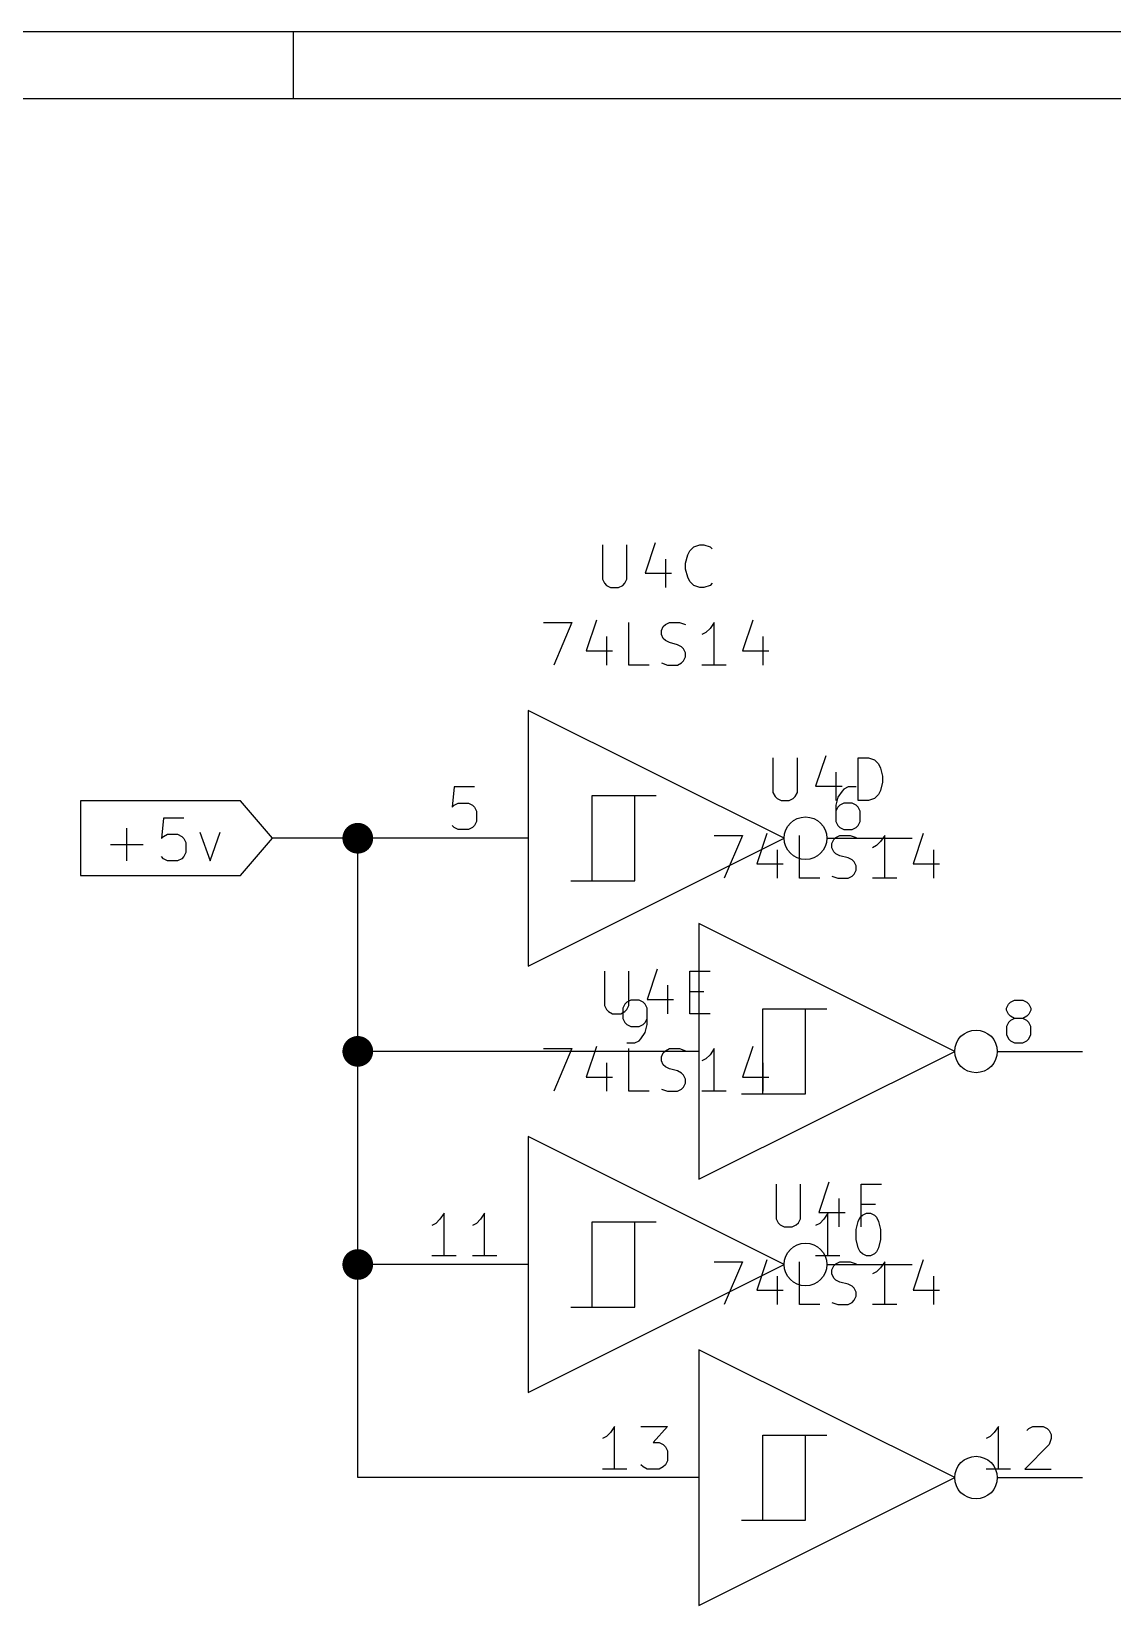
# Model space of a CAD drawing. Extents: x 0.4 to 16.1, y -11.3 to -0.4.
# Drawn here: x 11.897 to 13.165, y -2.24 to -0.394 of the extents above; entities that cross this region are included whole.
import ezdxf

# ---------------------------------------------------------------- set-up
doc = ezdxf.new("R2010")
doc.units = 0
doc.header["$MEASUREMENT"] = 0
for name, color, linetype in [('CYAN2', 4, 'CONTINUOUS'), ('GREEN3', 91, 'CONTINUOUS'), ('LYELLOW', 51, 'CONTINUOUS'), ('RED2', 1, 'CONTINUOUS'), ('RED3', 11, 'CONTINUOUS')]:
    doc.layers.add(name, color=color, linetype=linetype)

msp = doc.modelspace()

# ---------------------------------------------------------------- linework, layer by layer
at = {"layer": 'CYAN2', "linetype": 'CONTINUOUS'}
for p, q in [((12.5669, -0.9958), (12.5669, -1.0363)), ((12.5669, -0.9958), (12.5669, -1.0363)), ((12.5955, -1.0363), (12.5955, -0.9958)), ((12.5955, -1.0363), (12.5955, -0.9958)), ((12.6288, -0.9934), (12.6169, -1.0291)), ((12.6288, -0.9934), (12.6169, -1.0291)), ((12.674, -0.9982), (12.6812, -0.9958)), ((12.674, -0.9982), (12.6812, -0.9958)), ((12.6812, -0.9958), (12.6859, -0.9958)), ((12.6812, -0.9958), (12.6859, -0.9958)), ((12.6859, -0.9958), (12.6931, -0.9982)), ((12.6859, -0.9958), (12.6931, -0.9982)), ((12.6407, -1.0125), (12.6407, -1.0458)), ((12.6407, -1.0125), (12.6407, -1.0458)), ((12.6645, -1.0172), (12.6669, -1.0077)), ((12.6645, -1.0172), (12.6669, -1.0077)), ((12.6669, -1.0077), (12.6693, -1.0029)), ((12.6669, -1.0077), (12.6693, -1.0029)), ((12.6693, -1.0029), (12.674, -0.9982)), ((12.6693, -1.0029), (12.674, -0.9982)), ((12.6931, -0.9982), (12.6955, -1.0006)), ((12.6931, -0.9982), (12.6955, -1.0006)), ((12.6169, -1.0291), (12.6479, -1.0291)), ((12.6169, -1.0291), (12.6479, -1.0291)), ((12.6645, -1.0244), (12.6645, -1.0172)), ((12.6645, -1.0244), (12.6645, -1.0172)), ((12.6669, -1.0339), (12.6645, -1.0244)), ((12.6669, -1.0339), (12.6645, -1.0244)), ((12.6693, -1.0387), (12.6669, -1.0339)), ((12.6693, -1.0387), (12.6669, -1.0339)), ((12.5669, -1.0363), (12.5693, -1.041)), ((12.5669, -1.0363), (12.5693, -1.041)), ((12.5693, -1.041), (12.5717, -1.0434)), ((12.5693, -1.041), (12.5717, -1.0434)), ((12.5717, -1.0434), (12.5764, -1.0458)), ((12.5717, -1.0434), (12.5764, -1.0458)), ((12.5764, -1.0458), (12.5859, -1.0458)), ((12.5764, -1.0458), (12.5859, -1.0458)), ((12.5859, -1.0458), (12.5907, -1.0434)), ((12.5859, -1.0458), (12.5907, -1.0434)), ((12.5907, -1.0434), (12.5931, -1.041)), ((12.5907, -1.0434), (12.5931, -1.041)), ((12.5931, -1.041), (12.5955, -1.0363)), ((12.5931, -1.041), (12.5955, -1.0363)), ((12.674, -1.0434), (12.6693, -1.0387)), ((12.674, -1.0434), (12.6693, -1.0387)), ((12.6812, -1.0458), (12.674, -1.0434)), ((12.6812, -1.0458), (12.674, -1.0434)), ((12.6859, -1.0458), (12.6812, -1.0458)), ((12.6859, -1.0458), (12.6812, -1.0458)), ((12.6931, -1.0434), (12.6859, -1.0458)), ((12.6931, -1.0434), (12.6859, -1.0458)), ((12.6955, -1.041), (12.6931, -1.0434)), ((12.6955, -1.041), (12.6931, -1.0434)), ((12.4979, -1.0868), (12.5312, -1.0868)), ((12.4979, -1.0868), (12.5312, -1.0868)), ((12.5312, -1.0868), (12.5098, -1.1368)), ((12.5312, -1.0868), (12.5098, -1.1368)), ((12.5598, -1.0844), (12.5479, -1.1201)), ((12.5598, -1.0844), (12.5479, -1.1201)), ((12.5979, -1.1368), (12.5979, -1.0868)), ((12.5979, -1.1368), (12.5979, -1.0868)), ((12.6383, -1.0916), (12.6407, -1.0892)), ((12.6383, -1.0916), (12.6407, -1.0892)), ((12.6407, -1.0892), (12.6455, -1.0868)), ((12.6407, -1.0892), (12.6455, -1.0868)), ((12.6455, -1.0868), (12.6574, -1.0868)), ((12.6455, -1.0868), (12.6574, -1.0868)), ((12.6574, -1.0868), (12.6645, -1.0892)), ((12.6574, -1.0868), (12.6645, -1.0892)), ((12.6979, -1.0868), (12.6931, -1.0939)), ((12.6979, -1.0868), (12.6931, -1.0939)), ((12.6979, -1.1368), (12.6979, -1.0868)), ((12.6979, -1.1368), (12.6979, -1.0868)), ((12.7431, -1.0844), (12.7312, -1.1201)), ((12.7431, -1.0844), (12.7312, -1.1201)), ((12.5717, -1.1035), (12.5717, -1.1368)), ((12.5717, -1.1035), (12.5717, -1.1368)), ((12.636, -1.0963), (12.6383, -1.0916)), ((12.636, -1.0963), (12.6383, -1.0916)), ((12.636, -1.1011), (12.636, -1.0963)), ((12.636, -1.1011), (12.636, -1.0963)), ((12.6383, -1.1059), (12.636, -1.1011)), ((12.6383, -1.1059), (12.636, -1.1011)), ((12.6407, -1.1082), (12.6383, -1.1059)), ((12.6407, -1.1082), (12.6383, -1.1059)), ((12.6883, -1.0987), (12.6836, -1.1011)), ((12.6883, -1.0987), (12.6836, -1.1011)), ((12.6931, -1.0939), (12.6883, -1.0987)), ((12.6931, -1.0939), (12.6883, -1.0987)), ((12.755, -1.1035), (12.755, -1.1368)), ((12.755, -1.1035), (12.755, -1.1368)), ((12.5479, -1.1201), (12.5788, -1.1201)), ((12.5479, -1.1201), (12.5788, -1.1201)), ((12.6455, -1.1106), (12.6407, -1.1082)), ((12.6455, -1.1106), (12.6407, -1.1082)), ((12.655, -1.113), (12.6455, -1.1106)), ((12.655, -1.113), (12.6455, -1.1106)), ((12.6598, -1.1154), (12.655, -1.113)), ((12.6598, -1.1154), (12.655, -1.113)), ((12.6621, -1.1178), (12.6598, -1.1154)), ((12.6621, -1.1178), (12.6598, -1.1154)), ((12.6645, -1.1225), (12.6621, -1.1178)), ((12.6645, -1.1225), (12.6621, -1.1178)), ((12.6645, -1.1273), (12.6645, -1.1225)), ((12.6645, -1.1273), (12.6645, -1.1225)), ((12.7312, -1.1201), (12.7621, -1.1201)), ((12.7312, -1.1201), (12.7621, -1.1201)), ((12.6217, -1.1368), (12.5979, -1.1368)), ((12.6217, -1.1368), (12.5979, -1.1368)), ((12.636, -1.1344), (12.6431, -1.1368)), ((12.636, -1.1344), (12.6431, -1.1368)), ((12.6431, -1.1368), (12.655, -1.1368)), ((12.6431, -1.1368), (12.655, -1.1368)), ((12.655, -1.1368), (12.6598, -1.1344)), ((12.655, -1.1368), (12.6598, -1.1344)), ((12.6598, -1.1344), (12.6621, -1.132)), ((12.6598, -1.1344), (12.6621, -1.132)), ((12.6621, -1.132), (12.6645, -1.1273)), ((12.6621, -1.132), (12.6645, -1.1273)), ((12.7121, -1.1368), (12.6836, -1.1368)), ((12.7121, -1.1368), (12.6836, -1.1368)), ((12.7669, -1.2458), (12.7669, -1.2863)), ((12.7669, -1.2458), (12.7669, -1.2863)), ((12.7955, -1.2863), (12.7955, -1.2458)), ((12.7955, -1.2863), (12.7955, -1.2458)), ((12.8288, -1.2434), (12.8169, -1.2791)), ((12.8288, -1.2434), (12.8169, -1.2791)), ((12.8669, -1.2958), (12.8669, -1.2458)), ((12.8669, -1.2458), (12.8788, -1.2458)), ((12.8669, -1.2958), (12.8669, -1.2458)), ((12.8669, -1.2458), (12.8788, -1.2458)), ((12.8788, -1.2458), (12.8859, -1.2482)), ((12.8788, -1.2458), (12.8859, -1.2482)), ((12.8859, -1.2482), (12.8907, -1.2529)), ((12.8859, -1.2482), (12.8907, -1.2529)), ((12.8907, -1.2529), (12.8931, -1.2577)), ((12.8907, -1.2529), (12.8931, -1.2577)), ((12.8407, -1.2625), (12.8407, -1.2958)), ((12.8407, -1.2625), (12.8407, -1.2958)), ((12.8931, -1.2577), (12.8955, -1.2672)), ((12.8931, -1.2577), (12.8955, -1.2672)), ((12.8955, -1.2672), (12.8955, -1.2744)), ((12.8955, -1.2672), (12.8955, -1.2744)), ((12.7669, -1.2863), (12.7693, -1.291)), ((12.7669, -1.2863), (12.7693, -1.291)), ((12.7693, -1.291), (12.7717, -1.2934)), ((12.7693, -1.291), (12.7717, -1.2934)), ((12.7907, -1.2934), (12.7931, -1.291)), ((12.7907, -1.2934), (12.7931, -1.291)), ((12.7931, -1.291), (12.7955, -1.2863)), ((12.7931, -1.291), (12.7955, -1.2863)), ((12.8169, -1.2791), (12.8479, -1.2791)), ((12.8169, -1.2791), (12.8479, -1.2791)), ((12.8907, -1.2887), (12.8859, -1.2934)), ((12.8907, -1.2887), (12.8859, -1.2934)), ((12.8931, -1.2839), (12.8907, -1.2887)), ((12.8931, -1.2839), (12.8907, -1.2887)), ((12.8955, -1.2744), (12.8931, -1.2839)), ((12.8955, -1.2744), (12.8931, -1.2839)), ((12.7717, -1.2934), (12.7764, -1.2958)), ((12.7717, -1.2934), (12.7764, -1.2958)), ((12.7764, -1.2958), (12.7859, -1.2958)), ((12.7764, -1.2958), (12.7859, -1.2958)), ((12.7859, -1.2958), (12.7907, -1.2934)), ((12.7859, -1.2958), (12.7907, -1.2934)), ((12.8788, -1.2958), (12.8669, -1.2958)), ((12.8788, -1.2958), (12.8669, -1.2958)), ((12.8859, -1.2934), (12.8788, -1.2958)), ((12.8859, -1.2934), (12.8788, -1.2958)), ((12.6979, -1.3368), (12.7312, -1.3368)), ((12.6979, -1.3368), (12.7312, -1.3368)), ((12.7312, -1.3368), (12.7098, -1.3868)), ((12.7312, -1.3368), (12.7098, -1.3868)), ((12.7598, -1.3344), (12.7479, -1.3701)), ((12.7598, -1.3344), (12.7479, -1.3701)), ((12.7979, -1.3868), (12.7979, -1.3368)), ((12.7979, -1.3868), (12.7979, -1.3368)), ((12.836, -1.3463), (12.8383, -1.3416)), ((12.836, -1.3463), (12.8383, -1.3416)), ((12.836, -1.3511), (12.836, -1.3463)), ((12.836, -1.3511), (12.836, -1.3463)), ((12.8383, -1.3416), (12.8407, -1.3392)), ((12.8383, -1.3416), (12.8407, -1.3392)), ((12.8407, -1.3392), (12.8455, -1.3368)), ((12.8407, -1.3392), (12.8455, -1.3368)), ((12.8455, -1.3368), (12.8574, -1.3368)), ((12.8455, -1.3368), (12.8574, -1.3368)), ((12.8574, -1.3368), (12.8645, -1.3392)), ((12.8574, -1.3368), (12.8645, -1.3392)), ((12.8931, -1.3439), (12.8883, -1.3487)), ((12.8931, -1.3439), (12.8883, -1.3487)), ((12.8979, -1.3368), (12.8931, -1.3439)), ((12.8979, -1.3368), (12.8931, -1.3439)), ((12.8979, -1.3868), (12.8979, -1.3368)), ((12.8979, -1.3868), (12.8979, -1.3368)), ((12.9431, -1.3344), (12.9312, -1.3701)), ((12.9431, -1.3344), (12.9312, -1.3701)), ((12.7717, -1.3535), (12.7717, -1.3868)), ((12.7717, -1.3535), (12.7717, -1.3868)), ((12.8383, -1.3559), (12.836, -1.3511)), ((12.8383, -1.3559), (12.836, -1.3511)), ((12.8407, -1.3582), (12.8383, -1.3559)), ((12.8407, -1.3582), (12.8383, -1.3559)), ((12.8455, -1.3606), (12.8407, -1.3582)), ((12.8455, -1.3606), (12.8407, -1.3582)), ((12.855, -1.363), (12.8455, -1.3606)), ((12.855, -1.363), (12.8455, -1.3606)), ((12.8598, -1.3654), (12.855, -1.363)), ((12.8598, -1.3654), (12.855, -1.363)), ((12.8621, -1.3678), (12.8598, -1.3654)), ((12.8621, -1.3678), (12.8598, -1.3654)), ((12.8883, -1.3487), (12.8836, -1.3511)), ((12.8883, -1.3487), (12.8836, -1.3511)), ((12.955, -1.3535), (12.955, -1.3868)), ((12.955, -1.3535), (12.955, -1.3868)), ((12.7479, -1.3701), (12.7788, -1.3701)), ((12.7479, -1.3701), (12.7788, -1.3701)), ((12.836, -1.3844), (12.8431, -1.3868)), ((12.836, -1.3844), (12.8431, -1.3868)), ((12.855, -1.3868), (12.8598, -1.3844)), ((12.855, -1.3868), (12.8598, -1.3844)), ((12.8598, -1.3844), (12.8621, -1.382)), ((12.8598, -1.3844), (12.8621, -1.382)), ((12.8645, -1.3725), (12.8621, -1.3678)), ((12.8645, -1.3725), (12.8621, -1.3678)), ((12.8621, -1.382), (12.8645, -1.3773)), ((12.8621, -1.382), (12.8645, -1.3773)), ((12.8645, -1.3773), (12.8645, -1.3725)), ((12.8645, -1.3773), (12.8645, -1.3725)), ((12.9312, -1.3701), (12.9621, -1.3701)), ((12.9312, -1.3701), (12.9621, -1.3701)), ((12.8217, -1.3868), (12.7979, -1.3868)), ((12.8217, -1.3868), (12.7979, -1.3868)), ((12.8431, -1.3868), (12.855, -1.3868)), ((12.8431, -1.3868), (12.855, -1.3868)), ((12.9121, -1.3868), (12.8836, -1.3868)), ((12.9121, -1.3868), (12.8836, -1.3868)), ((12.6312, -1.4934), (12.6193, -1.5291)), ((12.6312, -1.4934), (12.6193, -1.5291)), ((12.5693, -1.4958), (12.5693, -1.5363)), ((12.5693, -1.4958), (12.5693, -1.5363)), ((12.5979, -1.5363), (12.5979, -1.4958)), ((12.5979, -1.5363), (12.5979, -1.4958)), ((12.6431, -1.5125), (12.6431, -1.5458)), ((12.6431, -1.5125), (12.6431, -1.5458)), ((12.6693, -1.5458), (12.6693, -1.4958)), ((12.6693, -1.4958), (12.6931, -1.4958)), ((12.6693, -1.5458), (12.6693, -1.4958)), ((12.6693, -1.4958), (12.6931, -1.4958)), ((12.6193, -1.5291), (12.6502, -1.5291)), ((12.6193, -1.5291), (12.6502, -1.5291)), ((12.6693, -1.5196), (12.686, -1.5196)), ((12.6693, -1.5196), (12.686, -1.5196)), ((12.5693, -1.5363), (12.5717, -1.541)), ((12.5693, -1.5363), (12.5717, -1.541)), ((12.5717, -1.541), (12.574, -1.5434)), ((12.5717, -1.541), (12.574, -1.5434)), ((12.574, -1.5434), (12.5788, -1.5458)), ((12.574, -1.5434), (12.5788, -1.5458)), ((12.5788, -1.5458), (12.5883, -1.5458)), ((12.5788, -1.5458), (12.5883, -1.5458)), ((12.5883, -1.5458), (12.5931, -1.5434)), ((12.5883, -1.5458), (12.5931, -1.5434)), ((12.5931, -1.5434), (12.5955, -1.541)), ((12.5931, -1.5434), (12.5955, -1.541)), ((12.5955, -1.541), (12.5979, -1.5363)), ((12.5955, -1.541), (12.5979, -1.5363)), ((12.6931, -1.5458), (12.6693, -1.5458)), ((12.6931, -1.5458), (12.6693, -1.5458)), ((12.4979, -1.5868), (12.5312, -1.5868)), ((12.4979, -1.5868), (12.5312, -1.5868)), ((12.5312, -1.5868), (12.5098, -1.6368)), ((12.5312, -1.5868), (12.5098, -1.6368)), ((12.5598, -1.5844), (12.5479, -1.6201)), ((12.5598, -1.5844), (12.5479, -1.6201)), ((12.5979, -1.6368), (12.5979, -1.5868)), ((12.5979, -1.6368), (12.5979, -1.5868)), ((12.6407, -1.5892), (12.6455, -1.5868)), ((12.6407, -1.5892), (12.6455, -1.5868)), ((12.6455, -1.5868), (12.6574, -1.5868)), ((12.6455, -1.5868), (12.6574, -1.5868)), ((12.6574, -1.5868), (12.6645, -1.5892)), ((12.6574, -1.5868), (12.6645, -1.5892)), ((12.6979, -1.5868), (12.6931, -1.5939)), ((12.6979, -1.5868), (12.6931, -1.5939)), ((12.6979, -1.6368), (12.6979, -1.5868)), ((12.6979, -1.6368), (12.6979, -1.5868)), ((12.7431, -1.5844), (12.7312, -1.6201)), ((12.7431, -1.5844), (12.7312, -1.6201)), ((12.5717, -1.6035), (12.5717, -1.6368)), ((12.5717, -1.6035), (12.5717, -1.6368)), ((12.636, -1.5963), (12.6383, -1.5916)), ((12.636, -1.5963), (12.6383, -1.5916)), ((12.636, -1.6011), (12.636, -1.5963)), ((12.636, -1.6011), (12.636, -1.5963)), ((12.6383, -1.6059), (12.636, -1.6011)), ((12.6383, -1.6059), (12.636, -1.6011)), ((12.6383, -1.5916), (12.6407, -1.5892)), ((12.6383, -1.5916), (12.6407, -1.5892)), ((12.6407, -1.6082), (12.6383, -1.6059)), ((12.6407, -1.6082), (12.6383, -1.6059)), ((12.6883, -1.5987), (12.6836, -1.6011)), ((12.6883, -1.5987), (12.6836, -1.6011)), ((12.6931, -1.5939), (12.6883, -1.5987)), ((12.6931, -1.5939), (12.6883, -1.5987)), ((12.755, -1.6035), (12.755, -1.6368)), ((12.755, -1.6035), (12.755, -1.6368)), ((12.5479, -1.6201), (12.5788, -1.6201)), ((12.5479, -1.6201), (12.5788, -1.6201)), ((12.6455, -1.6106), (12.6407, -1.6082)), ((12.6455, -1.6106), (12.6407, -1.6082)), ((12.655, -1.613), (12.6455, -1.6106)), ((12.655, -1.613), (12.6455, -1.6106)), ((12.6598, -1.6154), (12.655, -1.613)), ((12.6598, -1.6154), (12.655, -1.613)), ((12.6621, -1.6178), (12.6598, -1.6154)), ((12.6621, -1.6178), (12.6598, -1.6154)), ((12.6645, -1.6225), (12.6621, -1.6178)), ((12.6645, -1.6225), (12.6621, -1.6178)), ((12.6645, -1.6273), (12.6645, -1.6225)), ((12.6645, -1.6273), (12.6645, -1.6225)), ((12.7312, -1.6201), (12.7621, -1.6201)), ((12.7312, -1.6201), (12.7621, -1.6201)), ((12.6217, -1.6368), (12.5979, -1.6368)), ((12.6217, -1.6368), (12.5979, -1.6368)), ((12.636, -1.6344), (12.6431, -1.6368)), ((12.636, -1.6344), (12.6431, -1.6368)), ((12.6431, -1.6368), (12.655, -1.6368)), ((12.6431, -1.6368), (12.655, -1.6368)), ((12.655, -1.6368), (12.6598, -1.6344)), ((12.655, -1.6368), (12.6598, -1.6344)), ((12.6598, -1.6344), (12.6621, -1.632)), ((12.6598, -1.6344), (12.6621, -1.632)), ((12.6621, -1.632), (12.6645, -1.6273)), ((12.6621, -1.632), (12.6645, -1.6273)), ((12.7121, -1.6368), (12.6836, -1.6368)), ((12.7121, -1.6368), (12.6836, -1.6368)), ((12.7705, -1.7458), (12.7705, -1.7863)), ((12.7705, -1.7458), (12.7705, -1.7863)), ((12.799, -1.7863), (12.799, -1.7458)), ((12.799, -1.7863), (12.799, -1.7458)), ((12.8324, -1.7434), (12.8205, -1.7791)), ((12.8324, -1.7434), (12.8205, -1.7791)), ((12.8705, -1.7958), (12.8705, -1.7458)), ((12.8705, -1.7458), (12.8943, -1.7458)), ((12.8705, -1.7958), (12.8705, -1.7458)), ((12.8705, -1.7458), (12.8943, -1.7458)), ((12.8443, -1.7625), (12.8443, -1.7958)), ((12.8443, -1.7625), (12.8443, -1.7958)), ((12.8871, -1.7696), (12.8705, -1.7696)), ((12.8871, -1.7696), (12.8705, -1.7696)), ((12.7705, -1.7863), (12.7729, -1.791)), ((12.7705, -1.7863), (12.7729, -1.791)), ((12.7967, -1.791), (12.799, -1.7863)), ((12.7967, -1.791), (12.799, -1.7863)), ((12.8205, -1.7791), (12.8514, -1.7791)), ((12.8205, -1.7791), (12.8514, -1.7791)), ((12.7729, -1.791), (12.7752, -1.7934)), ((12.7729, -1.791), (12.7752, -1.7934)), ((12.7752, -1.7934), (12.78, -1.7958)), ((12.7752, -1.7934), (12.78, -1.7958)), ((12.78, -1.7958), (12.7895, -1.7958)), ((12.78, -1.7958), (12.7895, -1.7958)), ((12.7895, -1.7958), (12.7943, -1.7934)), ((12.7895, -1.7958), (12.7943, -1.7934)), ((12.7943, -1.7934), (12.7967, -1.791)), ((12.7943, -1.7934), (12.7967, -1.791)), ((12.6979, -1.8368), (12.7312, -1.8368)), ((12.6979, -1.8368), (12.7312, -1.8368)), ((12.7312, -1.8368), (12.7098, -1.8868)), ((12.7312, -1.8368), (12.7098, -1.8868)), ((12.7598, -1.8344), (12.7479, -1.8701)), ((12.7598, -1.8344), (12.7479, -1.8701)), ((12.7979, -1.8868), (12.7979, -1.8368)), ((12.7979, -1.8868), (12.7979, -1.8368)), ((12.836, -1.8463), (12.8383, -1.8416)), ((12.836, -1.8463), (12.8383, -1.8416)), ((12.8383, -1.8416), (12.8407, -1.8392)), ((12.8383, -1.8416), (12.8407, -1.8392)), ((12.8407, -1.8392), (12.8455, -1.8368)), ((12.8407, -1.8392), (12.8455, -1.8368)), ((12.8455, -1.8368), (12.8574, -1.8368)), ((12.8455, -1.8368), (12.8574, -1.8368)), ((12.8574, -1.8368), (12.8645, -1.8392)), ((12.8574, -1.8368), (12.8645, -1.8392)), ((12.8931, -1.8439), (12.8883, -1.8487)), ((12.8931, -1.8439), (12.8883, -1.8487)), ((12.8979, -1.8368), (12.8931, -1.8439)), ((12.8979, -1.8368), (12.8931, -1.8439)), ((12.8979, -1.8868), (12.8979, -1.8368)), ((12.8979, -1.8868), (12.8979, -1.8368)), ((12.9431, -1.8344), (12.9312, -1.8701)), ((12.9431, -1.8344), (12.9312, -1.8701)), ((12.7717, -1.8535), (12.7717, -1.8868)), ((12.7717, -1.8535), (12.7717, -1.8868)), ((12.836, -1.8511), (12.836, -1.8463)), ((12.836, -1.8511), (12.836, -1.8463)), ((12.8383, -1.8559), (12.836, -1.8511)), ((12.8383, -1.8559), (12.836, -1.8511)), ((12.8407, -1.8582), (12.8383, -1.8559)), ((12.8407, -1.8582), (12.8383, -1.8559)), ((12.8455, -1.8606), (12.8407, -1.8582)), ((12.8455, -1.8606), (12.8407, -1.8582)), ((12.855, -1.863), (12.8455, -1.8606)), ((12.855, -1.863), (12.8455, -1.8606)), ((12.8598, -1.8654), (12.855, -1.863)), ((12.8598, -1.8654), (12.855, -1.863)), ((12.8883, -1.8487), (12.8836, -1.8511)), ((12.8883, -1.8487), (12.8836, -1.8511)), ((12.955, -1.8535), (12.955, -1.8868)), ((12.955, -1.8535), (12.955, -1.8868)), ((12.7479, -1.8701), (12.7788, -1.8701)), ((12.7479, -1.8701), (12.7788, -1.8701)), ((12.8621, -1.8678), (12.8598, -1.8654)), ((12.8621, -1.8678), (12.8598, -1.8654)), ((12.8598, -1.8844), (12.8621, -1.882)), ((12.8598, -1.8844), (12.8621, -1.882)), ((12.8645, -1.8725), (12.8621, -1.8678)), ((12.8645, -1.8725), (12.8621, -1.8678)), ((12.8621, -1.882), (12.8645, -1.8773)), ((12.8621, -1.882), (12.8645, -1.8773)), ((12.8645, -1.8773), (12.8645, -1.8725)), ((12.8645, -1.8773), (12.8645, -1.8725)), ((12.9312, -1.8701), (12.9621, -1.8701)), ((12.9312, -1.8701), (12.9621, -1.8701)), ((12.8217, -1.8868), (12.7979, -1.8868)), ((12.8217, -1.8868), (12.7979, -1.8868)), ((12.836, -1.8844), (12.8431, -1.8868)), ((12.836, -1.8844), (12.8431, -1.8868)), ((12.8431, -1.8868), (12.855, -1.8868)), ((12.8431, -1.8868), (12.855, -1.8868)), ((12.855, -1.8868), (12.8598, -1.8844)), ((12.855, -1.8868), (12.8598, -1.8844)), ((12.9121, -1.8868), (12.8836, -1.8868)), ((12.9121, -1.8868), (12.8836, -1.8868))]:
    msp.add_line(p, q, dxfattribs=at)
at = {"layer": 'GREEN3', "linetype": 'CONTINUOUS'}
for p, q in [((12.28, -1.34), (12.18, -1.34)), ((12.33, -1.34), (12.28, -1.34)), ((12.28, -1.59), (12.28, -1.34)), ((12.53, -1.59), (12.28, -1.59)), ((12.28, -1.84), (12.28, -1.59)), ((12.33, -1.84), (12.28, -1.84)), ((12.28, -2.09), (12.28, -1.84)), ((12.53, -2.09), (12.28, -2.09))]:
    msp.add_line(p, q, dxfattribs=at)
at = {"layer": 'GREEN3', "const_width": 0.018}
for points in [[(12.271, -1.34, 1), (12.289, -1.34, 1)], [(12.271, -1.59, 1), (12.289, -1.59, 1)], [(12.271, -1.84, 1), (12.289, -1.84, 1)]]:
    msp.add_lwpolyline(points, format="xyb", close=True, dxfattribs=at)
at = {"layer": 'LYELLOW', "linetype": 'CONTINUOUS'}
for p, q in [((12.48, -1.19), (12.48, -1.49)), ((12.78, -1.34), (12.48, -1.19)), ((12.48, -1.49), (12.78, -1.34)), ((12.68, -1.44), (12.68, -1.74)), ((12.98, -1.59), (12.68, -1.44)), ((12.68, -1.74), (12.98, -1.59)), ((12.48, -1.69), (12.48, -1.99)), ((12.78, -1.84), (12.48, -1.69)), ((12.48, -1.99), (12.78, -1.84)), ((12.68, -1.94), (12.68, -2.24)), ((12.98, -2.09), (12.68, -1.94)), ((12.68, -2.24), (12.98, -2.09))]:
    msp.add_line(p, q, dxfattribs=at)
at = {"layer": 'RED2', "linetype": 'CONTINUOUS'}
for p, q in [((0.3937, -0.3937), (16.1413, -0.3937)), ((12.2047, -0.4724), (12.2047, -0.3937)), ((0.4724, -0.4724), (16.0626, -0.4724)), ((12.48, -1.19), (12.48, -1.49)), ((12.78, -1.34), (12.48, -1.19)), ((12.555, -1.39), (12.555, -1.29)), ((12.555, -1.29), (12.605, -1.29)), ((12.605, -1.39), (12.605, -1.29)), ((12.605, -1.29), (12.63, -1.29)), ((12.1425, -1.2962), (11.9549, -1.2962)), ((11.9549, -1.2962), (11.9549, -1.34)), ((12.18, -1.34), (12.1425, -1.2962)), ((12.0092, -1.3664), (12.0092, -1.3283)), ((12.0521, -1.3164), (12.0497, -1.3402)), ((12.0759, -1.3164), (12.0521, -1.3164)), ((11.9549, -1.34), (11.9549, -1.3838)), ((11.9902, -1.3473), (12.0283, -1.3473)), ((12.0497, -1.3402), (12.0521, -1.3378)), ((12.0521, -1.3378), (12.0568, -1.3354)), ((12.0568, -1.3354), (12.0687, -1.3354)), ((12.0687, -1.3354), (12.0735, -1.3378)), ((12.0735, -1.3378), (12.0759, -1.3402)), ((12.0759, -1.3402), (12.0783, -1.3449)), ((12.0783, -1.3449), (12.0783, -1.3569)), ((12.0949, -1.333), (12.1068, -1.3664)), ((12.1068, -1.3664), (12.1187, -1.333)), ((12.1425, -1.3838), (12.18, -1.34)), ((12.48, -1.34), (12.33, -1.34)), ((12.48, -1.34), (12.33, -1.34)), ((12.48, -1.49), (12.78, -1.34)), ((12.83, -1.34), (12.93, -1.34)), ((12.83, -1.34), (12.93, -1.34)), ((12.0521, -1.364), (12.0497, -1.3616)), ((12.0568, -1.3664), (12.0521, -1.364)), ((12.0735, -1.364), (12.0687, -1.3664)), ((12.0759, -1.3616), (12.0735, -1.364)), ((12.0783, -1.3569), (12.0759, -1.3616)), ((11.9549, -1.3838), (12.1425, -1.3838)), ((12.0687, -1.3664), (12.0568, -1.3664)), ((12.53, -1.39), (12.605, -1.39)), ((12.68, -1.44), (12.68, -1.74)), ((12.98, -1.59), (12.68, -1.44)), ((12.755, -1.64), (12.755, -1.54)), ((12.755, -1.54), (12.805, -1.54)), ((12.805, -1.64), (12.805, -1.54)), ((12.805, -1.54), (12.83, -1.54)), ((12.68, -1.59), (12.53, -1.59)), ((12.68, -1.59), (12.53, -1.59)), ((12.68, -1.74), (12.98, -1.59)), ((13.03, -1.59), (13.13, -1.59)), ((13.03, -1.59), (13.13, -1.59)), ((12.73, -1.64), (12.805, -1.64)), ((12.48, -1.69), (12.48, -1.99)), ((12.78, -1.84), (12.48, -1.69)), ((12.555, -1.89), (12.555, -1.79)), ((12.555, -1.79), (12.605, -1.79)), ((12.605, -1.89), (12.605, -1.79)), ((12.605, -1.79), (12.63, -1.79)), ((12.48, -1.84), (12.33, -1.84)), ((12.48, -1.84), (12.33, -1.84)), ((12.48, -1.99), (12.78, -1.84)), ((12.83, -1.84), (12.93, -1.84)), ((12.83, -1.84), (12.93, -1.84)), ((12.53, -1.89), (12.605, -1.89)), ((12.68, -1.94), (12.68, -2.24)), ((12.98, -2.09), (12.68, -1.94)), ((12.755, -2.14), (12.755, -2.04)), ((12.755, -2.04), (12.805, -2.04)), ((12.805, -2.14), (12.805, -2.04)), ((12.805, -2.04), (12.83, -2.04)), ((12.68, -2.09), (12.53, -2.09)), ((12.68, -2.09), (12.53, -2.09)), ((12.68, -2.24), (12.98, -2.09)), ((13.03, -2.09), (13.13, -2.09)), ((13.03, -2.09), (13.13, -2.09)), ((12.73, -2.14), (12.805, -2.14))]:
    msp.add_line(p, q, dxfattribs=at)
at = {"layer": 'RED2'}
for centre in [(12.805, -1.34), (12.805, -1.34), (13.005, -1.59), (13.005, -1.59), (12.805, -1.84), (12.805, -1.84), (13.005, -2.09), (13.005, -2.09)]:
    msp.add_circle(centre, 0.025, dxfattribs=at)
at = {"layer": 'RED3', "linetype": 'CONTINUOUS'}
for p, q in [((12.3931, -1.2799), (12.3907, -1.3037)), ((12.3931, -1.2799), (12.3907, -1.3037)), ((12.4169, -1.2799), (12.3931, -1.2799)), ((12.4169, -1.2799), (12.3931, -1.2799)), ((12.8431, -1.2918), (12.8407, -1.3013)), ((12.8431, -1.2918), (12.8407, -1.3013)), ((12.8479, -1.2846), (12.8431, -1.2918)), ((12.8479, -1.2846), (12.8431, -1.2918)), ((12.8502, -1.2823), (12.8479, -1.2846)), ((12.8502, -1.2823), (12.8479, -1.2846)), ((12.855, -1.2799), (12.8502, -1.2823)), ((12.855, -1.2799), (12.8502, -1.2823)), ((12.8645, -1.2799), (12.855, -1.2799)), ((12.8645, -1.2799), (12.855, -1.2799)), ((12.3907, -1.3037), (12.3931, -1.3013)), ((12.3907, -1.3037), (12.3931, -1.3013)), ((12.3931, -1.3013), (12.3979, -1.2989)), ((12.3931, -1.3013), (12.3979, -1.2989)), ((12.3979, -1.2989), (12.4098, -1.2989)), ((12.3979, -1.2989), (12.4098, -1.2989)), ((12.4098, -1.2989), (12.4145, -1.3013)), ((12.4098, -1.2989), (12.4145, -1.3013)), ((12.4145, -1.3013), (12.4169, -1.3037)), ((12.4145, -1.3013), (12.4169, -1.3037)), ((12.4169, -1.3037), (12.4193, -1.3084)), ((12.4169, -1.3037), (12.4193, -1.3084)), ((12.4193, -1.3084), (12.4193, -1.3204)), ((12.4193, -1.3084), (12.4193, -1.3204)), ((12.8407, -1.3013), (12.8407, -1.3204)), ((12.8407, -1.3013), (12.8407, -1.3204)), ((12.8431, -1.3037), (12.8407, -1.3084)), ((12.8431, -1.3037), (12.8407, -1.3084)), ((12.8455, -1.3013), (12.8431, -1.3037)), ((12.8455, -1.3013), (12.8431, -1.3037)), ((12.8502, -1.2989), (12.8455, -1.3013)), ((12.8502, -1.2989), (12.8455, -1.3013)), ((12.8598, -1.2989), (12.8502, -1.2989)), ((12.8598, -1.2989), (12.8502, -1.2989)), ((12.8645, -1.3013), (12.8598, -1.2989)), ((12.8645, -1.3013), (12.8598, -1.2989)), ((12.8669, -1.3037), (12.8645, -1.3013)), ((12.8669, -1.3037), (12.8645, -1.3013)), ((12.8693, -1.3084), (12.8669, -1.3037)), ((12.8693, -1.3084), (12.8669, -1.3037)), ((12.8693, -1.3204), (12.8693, -1.3084)), ((12.8693, -1.3204), (12.8693, -1.3084)), ((12.3931, -1.3275), (12.3907, -1.3251)), ((12.3931, -1.3275), (12.3907, -1.3251)), ((12.3979, -1.3299), (12.3931, -1.3275)), ((12.3979, -1.3299), (12.3931, -1.3275)), ((12.4145, -1.3275), (12.4098, -1.3299)), ((12.4145, -1.3275), (12.4098, -1.3299)), ((12.4169, -1.3251), (12.4145, -1.3275)), ((12.4169, -1.3251), (12.4145, -1.3275)), ((12.4193, -1.3204), (12.4169, -1.3251)), ((12.4193, -1.3204), (12.4169, -1.3251)), ((12.8407, -1.3204), (12.8431, -1.3251)), ((12.8407, -1.3204), (12.8431, -1.3251)), ((12.8431, -1.3251), (12.8455, -1.3275)), ((12.8431, -1.3251), (12.8455, -1.3275)), ((12.8455, -1.3275), (12.8502, -1.3299)), ((12.8455, -1.3275), (12.8502, -1.3299)), ((12.8598, -1.3299), (12.8645, -1.3275)), ((12.8598, -1.3299), (12.8645, -1.3275)), ((12.8645, -1.3275), (12.8669, -1.3251)), ((12.8645, -1.3275), (12.8669, -1.3251)), ((12.8669, -1.3251), (12.8693, -1.3204)), ((12.8669, -1.3251), (12.8693, -1.3204)), ((12.4098, -1.3299), (12.3979, -1.3299)), ((12.4098, -1.3299), (12.3979, -1.3299)), ((12.8502, -1.3299), (12.8598, -1.3299)), ((12.8502, -1.3299), (12.8598, -1.3299)), ((12.5955, -1.5323), (12.5931, -1.5346)), ((12.5955, -1.5323), (12.5931, -1.5346)), ((12.6002, -1.5299), (12.5955, -1.5323)), ((12.6002, -1.5299), (12.5955, -1.5323)), ((12.6098, -1.5299), (12.6002, -1.5299)), ((12.6098, -1.5299), (12.6002, -1.5299)), ((12.6145, -1.5323), (12.6098, -1.5299)), ((12.6145, -1.5323), (12.6098, -1.5299)), ((12.6169, -1.5346), (12.6145, -1.5323)), ((12.6169, -1.5346), (12.6145, -1.5323)), ((13.0431, -1.5346), (13.0455, -1.5323)), ((13.0431, -1.5346), (13.0455, -1.5323)), ((13.0455, -1.5323), (13.0502, -1.5299)), ((13.0455, -1.5323), (13.0502, -1.5299)), ((13.0502, -1.5299), (13.0598, -1.5299)), ((13.0502, -1.5299), (13.0598, -1.5299)), ((13.0598, -1.5299), (13.0645, -1.5323)), ((13.0598, -1.5299), (13.0645, -1.5323)), ((13.0645, -1.5323), (13.0669, -1.5346)), ((13.0645, -1.5323), (13.0669, -1.5346)), ((12.5931, -1.5346), (12.5907, -1.5394)), ((12.5931, -1.5346), (12.5907, -1.5394)), ((12.5907, -1.5394), (12.5907, -1.5513)), ((12.5907, -1.5394), (12.5907, -1.5513)), ((12.6193, -1.5394), (12.6169, -1.5346)), ((12.6193, -1.5394), (12.6169, -1.5346)), ((12.6193, -1.5584), (12.6193, -1.5394)), ((12.6193, -1.5584), (12.6193, -1.5394)), ((13.0407, -1.5394), (13.0431, -1.5346)), ((13.0407, -1.5394), (13.0431, -1.5346)), ((13.0407, -1.5418), (13.0407, -1.5394)), ((13.0407, -1.5418), (13.0407, -1.5394)), ((13.0431, -1.5465), (13.0407, -1.5418)), ((13.0431, -1.5465), (13.0407, -1.5418)), ((13.0455, -1.5489), (13.0431, -1.5465)), ((13.0455, -1.5489), (13.0431, -1.5465)), ((13.0502, -1.5513), (13.0455, -1.5489)), ((13.0502, -1.5513), (13.0455, -1.5489)), ((13.0645, -1.5489), (13.0598, -1.5513)), ((13.0645, -1.5489), (13.0598, -1.5513)), ((13.0669, -1.5465), (13.0645, -1.5489)), ((13.0669, -1.5465), (13.0645, -1.5489)), ((13.0669, -1.5346), (13.0693, -1.5394)), ((13.0669, -1.5346), (13.0693, -1.5394)), ((13.0693, -1.5418), (13.0669, -1.5465)), ((13.0693, -1.5418), (13.0669, -1.5465)), ((13.0693, -1.5394), (13.0693, -1.5418)), ((13.0693, -1.5394), (13.0693, -1.5418)), ((12.5907, -1.5513), (12.5931, -1.5561)), ((12.5907, -1.5513), (12.5931, -1.5561)), ((12.5931, -1.5561), (12.5955, -1.5584)), ((12.5931, -1.5561), (12.5955, -1.5584)), ((12.5955, -1.5584), (12.6002, -1.5608)), ((12.5955, -1.5584), (12.6002, -1.5608)), ((12.6002, -1.5608), (12.6098, -1.5608)), ((12.6002, -1.5608), (12.6098, -1.5608)), ((12.6098, -1.5608), (12.6145, -1.5584)), ((12.6098, -1.5608), (12.6145, -1.5584)), ((12.6121, -1.5751), (12.6169, -1.568)), ((12.6121, -1.5751), (12.6169, -1.568)), ((12.6145, -1.5584), (12.6169, -1.5561)), ((12.6145, -1.5584), (12.6169, -1.5561)), ((12.6169, -1.5561), (12.6193, -1.5513)), ((12.6169, -1.5561), (12.6193, -1.5513)), ((12.6169, -1.568), (12.6193, -1.5584)), ((12.6169, -1.568), (12.6193, -1.5584)), ((13.0431, -1.5561), (13.0407, -1.5608)), ((13.0431, -1.5561), (13.0407, -1.5608)), ((13.0407, -1.5608), (13.0407, -1.5704)), ((13.0407, -1.5608), (13.0407, -1.5704)), ((13.0455, -1.5537), (13.0431, -1.5561)), ((13.0455, -1.5537), (13.0431, -1.5561)), ((13.0502, -1.5513), (13.0455, -1.5537)), ((13.0502, -1.5513), (13.0455, -1.5537)), ((13.0598, -1.5513), (13.0502, -1.5513)), ((13.0598, -1.5513), (13.0502, -1.5513)), ((13.0645, -1.5537), (13.0598, -1.5513)), ((13.0645, -1.5537), (13.0598, -1.5513)), ((13.0669, -1.5561), (13.0645, -1.5537)), ((13.0669, -1.5561), (13.0645, -1.5537)), ((13.0693, -1.5608), (13.0669, -1.5561)), ((13.0693, -1.5608), (13.0669, -1.5561)), ((13.0693, -1.5704), (13.0693, -1.5608)), ((13.0693, -1.5704), (13.0693, -1.5608)), ((12.5955, -1.5799), (12.605, -1.5799)), ((12.5955, -1.5799), (12.605, -1.5799)), ((12.605, -1.5799), (12.6098, -1.5775)), ((12.605, -1.5799), (12.6098, -1.5775)), ((12.6098, -1.5775), (12.6121, -1.5751)), ((12.6098, -1.5775), (12.6121, -1.5751)), ((13.0407, -1.5704), (13.0431, -1.5751)), ((13.0407, -1.5704), (13.0431, -1.5751)), ((13.0431, -1.5751), (13.0455, -1.5775)), ((13.0431, -1.5751), (13.0455, -1.5775)), ((13.0455, -1.5775), (13.0502, -1.5799)), ((13.0455, -1.5775), (13.0502, -1.5799)), ((13.0502, -1.5799), (13.0598, -1.5799)), ((13.0502, -1.5799), (13.0598, -1.5799)), ((13.0598, -1.5799), (13.0645, -1.5775)), ((13.0598, -1.5799), (13.0645, -1.5775)), ((13.0645, -1.5775), (13.0669, -1.5751)), ((13.0645, -1.5775), (13.0669, -1.5751)), ((13.0669, -1.5751), (13.0693, -1.5704)), ((13.0669, -1.5751), (13.0693, -1.5704)), ((12.3764, -1.787), (12.3717, -1.7918)), ((12.3764, -1.787), (12.3717, -1.7918)), ((12.3812, -1.7799), (12.3764, -1.787)), ((12.3812, -1.7799), (12.3764, -1.787)), ((12.3812, -1.8299), (12.3812, -1.7799)), ((12.3812, -1.8299), (12.3812, -1.7799)), ((12.424, -1.787), (12.4193, -1.7918)), ((12.424, -1.787), (12.4193, -1.7918)), ((12.4288, -1.7799), (12.424, -1.787)), ((12.4288, -1.7799), (12.424, -1.787)), ((12.4288, -1.8299), (12.4288, -1.7799)), ((12.4288, -1.8299), (12.4288, -1.7799)), ((12.8264, -1.787), (12.8217, -1.7918)), ((12.8264, -1.787), (12.8217, -1.7918)), ((12.8312, -1.7799), (12.8264, -1.787)), ((12.8312, -1.7799), (12.8264, -1.787)), ((12.8312, -1.8299), (12.8312, -1.7799)), ((12.8312, -1.8299), (12.8312, -1.7799)), ((12.8645, -1.7989), (12.8669, -1.7894)), ((12.8645, -1.7989), (12.8669, -1.7894)), ((12.8669, -1.7894), (12.8693, -1.7846)), ((12.8669, -1.7894), (12.8693, -1.7846)), ((12.8693, -1.7846), (12.8717, -1.7823)), ((12.8693, -1.7846), (12.8717, -1.7823)), ((12.8717, -1.7823), (12.8764, -1.7799)), ((12.8717, -1.7823), (12.8764, -1.7799)), ((12.8764, -1.7799), (12.8812, -1.7799)), ((12.8764, -1.7799), (12.8812, -1.7799)), ((12.8812, -1.7799), (12.8859, -1.7823)), ((12.8812, -1.7799), (12.8859, -1.7823)), ((12.8859, -1.7823), (12.8883, -1.7846)), ((12.8859, -1.7823), (12.8883, -1.7846)), ((12.8883, -1.7846), (12.8907, -1.7894)), ((12.8883, -1.7846), (12.8907, -1.7894)), ((12.8907, -1.7894), (12.8931, -1.7989)), ((12.8907, -1.7894), (12.8931, -1.7989)), ((12.3717, -1.7918), (12.3669, -1.7942)), ((12.3717, -1.7918), (12.3669, -1.7942)), ((12.4193, -1.7918), (12.4145, -1.7942)), ((12.4193, -1.7918), (12.4145, -1.7942)), ((12.8217, -1.7918), (12.8169, -1.7942)), ((12.8217, -1.7918), (12.8169, -1.7942)), ((12.8645, -1.8108), (12.8645, -1.7989)), ((12.8645, -1.8108), (12.8645, -1.7989)), ((12.8931, -1.7989), (12.8931, -1.8108)), ((12.8931, -1.7989), (12.8931, -1.8108)), ((12.8669, -1.8204), (12.8645, -1.8108)), ((12.8669, -1.8204), (12.8645, -1.8108)), ((12.8693, -1.8251), (12.8669, -1.8204)), ((12.8693, -1.8251), (12.8669, -1.8204)), ((12.8717, -1.8275), (12.8693, -1.8251)), ((12.8717, -1.8275), (12.8693, -1.8251)), ((12.8764, -1.8299), (12.8717, -1.8275)), ((12.8764, -1.8299), (12.8717, -1.8275)), ((12.8859, -1.8275), (12.8812, -1.8299)), ((12.8859, -1.8275), (12.8812, -1.8299)), ((12.8883, -1.8251), (12.8859, -1.8275)), ((12.8883, -1.8251), (12.8859, -1.8275)), ((12.8907, -1.8204), (12.8883, -1.8251)), ((12.8907, -1.8204), (12.8883, -1.8251)), ((12.8931, -1.8108), (12.8907, -1.8204)), ((12.8931, -1.8108), (12.8907, -1.8204)), ((12.3955, -1.8299), (12.3669, -1.8299)), ((12.3955, -1.8299), (12.3669, -1.8299)), ((12.4431, -1.8299), (12.4145, -1.8299)), ((12.4431, -1.8299), (12.4145, -1.8299)), ((12.8455, -1.8299), (12.8169, -1.8299)), ((12.8455, -1.8299), (12.8169, -1.8299)), ((12.8812, -1.8299), (12.8764, -1.8299)), ((12.8812, -1.8299), (12.8764, -1.8299)), ((12.5812, -2.0299), (12.5764, -2.037)), ((12.5812, -2.0299), (12.5764, -2.037)), ((12.5812, -2.0799), (12.5812, -2.0299)), ((12.5812, -2.0799), (12.5812, -2.0299)), ((12.6121, -2.0299), (12.6431, -2.0299)), ((12.6121, -2.0299), (12.6431, -2.0299)), ((12.6431, -2.0299), (12.6264, -2.0489)), ((12.6431, -2.0299), (12.6264, -2.0489)), ((13.0312, -2.0299), (13.0264, -2.037)), ((13.0312, -2.0299), (13.0264, -2.037)), ((13.0312, -2.0799), (13.0312, -2.0299)), ((13.0312, -2.0799), (13.0312, -2.0299)), ((13.0669, -2.0323), (13.0717, -2.0299)), ((13.0669, -2.0323), (13.0717, -2.0299)), ((13.0717, -2.0299), (13.0836, -2.0299)), ((13.0717, -2.0299), (13.0836, -2.0299)), ((13.0836, -2.0299), (13.0883, -2.0323)), ((13.0836, -2.0299), (13.0883, -2.0323)), ((12.5717, -2.0418), (12.5669, -2.0442)), ((12.5717, -2.0418), (12.5669, -2.0442)), ((12.5764, -2.037), (12.5717, -2.0418)), ((12.5764, -2.037), (12.5717, -2.0418)), ((12.6264, -2.0489), (12.6336, -2.0489)), ((12.6264, -2.0489), (12.6336, -2.0489)), ((12.6336, -2.0489), (12.6383, -2.0513)), ((12.6336, -2.0489), (12.6383, -2.0513)), ((13.0217, -2.0418), (13.0169, -2.0442)), ((13.0217, -2.0418), (13.0169, -2.0442)), ((13.0264, -2.037), (13.0217, -2.0418)), ((13.0264, -2.037), (13.0217, -2.0418)), ((13.0645, -2.0346), (13.0669, -2.0323)), ((13.0645, -2.0346), (13.0669, -2.0323)), ((13.0883, -2.0323), (13.0907, -2.0346)), ((13.0883, -2.0323), (13.0907, -2.0346)), ((13.0907, -2.0346), (13.0931, -2.0394)), ((13.0907, -2.0346), (13.0931, -2.0394)), ((13.0931, -2.0442), (13.0907, -2.0513)), ((13.0931, -2.0442), (13.0907, -2.0513)), ((13.0931, -2.0394), (13.0931, -2.0442)), ((13.0931, -2.0394), (13.0931, -2.0442)), ((12.6383, -2.0513), (12.6407, -2.0537)), ((12.6383, -2.0513), (12.6407, -2.0537)), ((12.6407, -2.0537), (12.6431, -2.0584)), ((12.6407, -2.0537), (12.6431, -2.0584)), ((12.6431, -2.0584), (12.6431, -2.0704)), ((12.6431, -2.0584), (12.6431, -2.0704)), ((13.0907, -2.0513), (13.0621, -2.0799)), ((13.0907, -2.0513), (13.0621, -2.0799)), ((12.5955, -2.0799), (12.5669, -2.0799)), ((12.5955, -2.0799), (12.5669, -2.0799)), ((12.6145, -2.0775), (12.6121, -2.0751)), ((12.6145, -2.0775), (12.6121, -2.0751)), ((12.6193, -2.0799), (12.6145, -2.0775)), ((12.6193, -2.0799), (12.6145, -2.0775)), ((12.6336, -2.0799), (12.6193, -2.0799)), ((12.6336, -2.0799), (12.6193, -2.0799)), ((12.6383, -2.0775), (12.6336, -2.0799)), ((12.6383, -2.0775), (12.6336, -2.0799)), ((12.6407, -2.0751), (12.6383, -2.0775)), ((12.6407, -2.0751), (12.6383, -2.0775)), ((12.6431, -2.0704), (12.6407, -2.0751)), ((12.6431, -2.0704), (12.6407, -2.0751)), ((13.0455, -2.0799), (13.0169, -2.0799)), ((13.0455, -2.0799), (13.0169, -2.0799)), ((13.0621, -2.0799), (13.0931, -2.0799)), ((13.0621, -2.0799), (13.0931, -2.0799))]:
    msp.add_line(p, q, dxfattribs=at)

doc.saveas('drawing.dxf')
